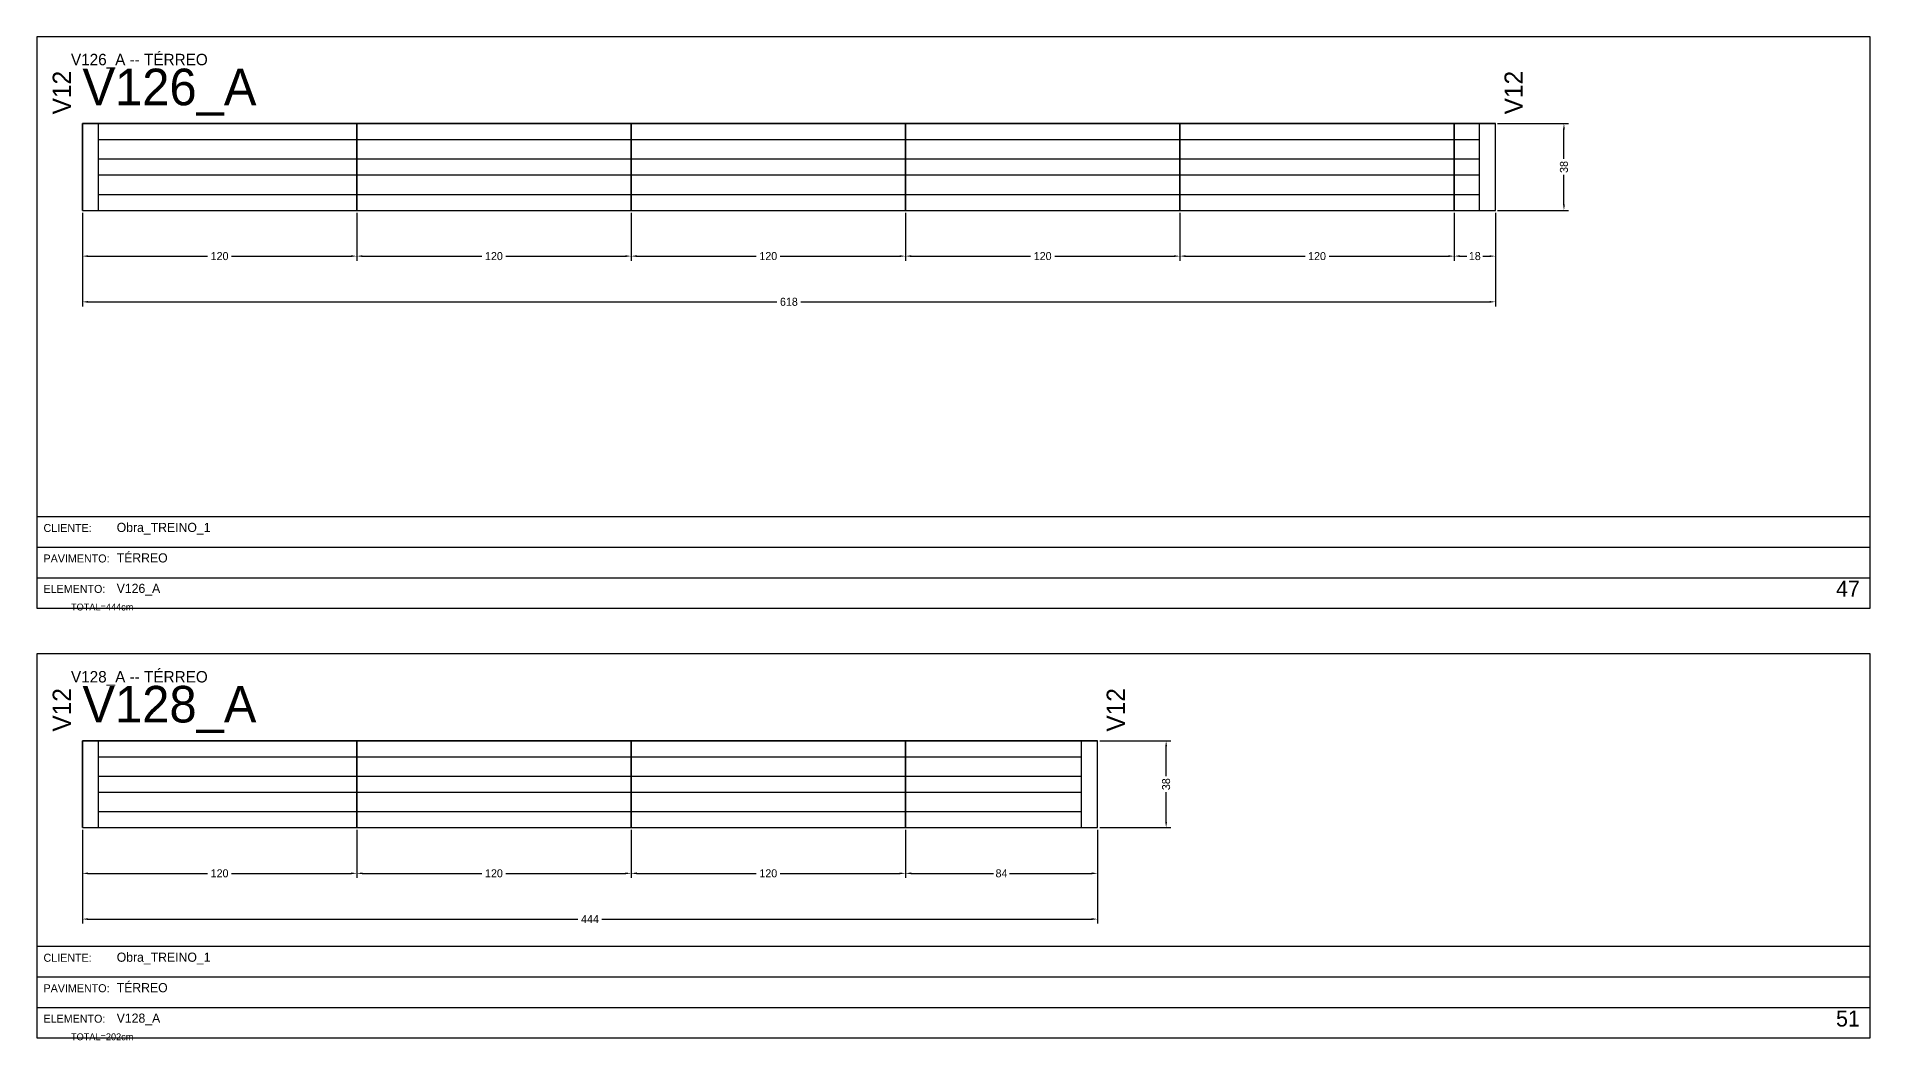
# Model space of a CAD drawing. Header units: metres. Extents: x 0 to 3268, y -4496 to 124.
# Drawn here: x 1644 to 2446, y -3611 to -3172 of the extents above; entities that cross this region are included whole.
import ezdxf

# ---------------------------------------------------------------- set-up
doc = ezdxf.new("R2010")
doc.units = ezdxf.units.M
for name, color, linetype in [('5', 5, 'Continuous'), ('BORDA_CELULA', 9, 'Continuous'), ('CARIMBO', 9, 'Continuous'), ('COTA', 241, 'Continuous'), ('NOMENCLATURA', 7, 'Continuous'), ('Painéis', 200, 'Continuous'), ('SARR_2.2x7', 40, 'Continuous')]:
    doc.layers.add(name, color=color, linetype=linetype)
doc.dimstyles.new('COTA', dxfattribs={"dimtxt": 3.5, "dimasz": 2.5, "dimexe": 2, "dimexo": 1, "dimgap": 0.9, "dimtad": 1, "dimdec": 0, "dimrnd": 1, "dimcen": 2.5, "dimclrd": 4, "dimclre": 4, "dimclrt": 4, "dimazin": 3, "dimtfac": 1, "dimtmove": 0, "dimatfit": 3})

# ---------------------------------------------------------------- blocks, each defined once
blk = doc.blocks.new('_CLOSEDFILLED')
at = {"color": 0, "linetype": 'BYBLOCK'}
blk.add_solid([(-1, 0.16), (0, 0), (-1, -0.16)], dxfattribs=at)
blk = doc.blocks.new('*D435')
at = {"color": 4}
for p, q in [((1664, -3249), (1664, -3270)), ((1784, -3249), (1784, -3270)), ((1666.5, -3268), (1718.75, -3268)), ((1729.25, -3268), (1781.5, -3268))]:
    blk.add_line(p, q, dxfattribs=at)
at = {"layer": 'Defpoints'}
for p in [(1664, -3248), (1784, -3248), (1664, -3268)]:
    blk.add_point(p, dxfattribs=at)
at = {"layer": 'COTA', "color": 4, "xscale": 2.5, "yscale": 2.5, "rotation": 180}
blk.add_blockref('_CLOSEDFILLED', (1664, -3268), dxfattribs=at)
at = {"layer": 'COTA', "color": 4, "xscale": 2.5, "yscale": 2.5}
blk.add_blockref('_CLOSEDFILLED', (1784, -3268), dxfattribs=at)
at = {"layer": 'COTA', "color": 4, "insert": (1724, -3268), "char_height": 3.5, "attachment_point": 5}
blk.add_mtext('120', dxfattribs=at)
blk = doc.blocks.new('*D436')
at = {"color": 4}
for p, q in [((1784, -3249), (1784, -3270)), ((1904, -3249), (1904, -3270)), ((1786.5, -3268), (1838.75, -3268)), ((1849.25, -3268), (1901.5, -3268))]:
    blk.add_line(p, q, dxfattribs=at)
at = {"layer": 'Defpoints'}
for p in [(1784, -3248), (1904, -3248), (1784, -3268)]:
    blk.add_point(p, dxfattribs=at)
at = {"layer": 'COTA', "color": 4, "xscale": 2.5, "yscale": 2.5, "rotation": 180}
blk.add_blockref('_CLOSEDFILLED', (1784, -3268), dxfattribs=at)
at = {"layer": 'COTA', "color": 4, "xscale": 2.5, "yscale": 2.5}
blk.add_blockref('_CLOSEDFILLED', (1904, -3268), dxfattribs=at)
at = {"layer": 'COTA', "color": 4, "insert": (1844, -3268), "char_height": 3.5, "attachment_point": 5}
blk.add_mtext('120', dxfattribs=at)
blk = doc.blocks.new('*D437')
at = {"color": 4}
for p, q in [((1904, -3249), (1904, -3270)), ((2024, -3249), (2024, -3270)), ((1906.5, -3268), (1958.75, -3268)), ((1969.25, -3268), (2021.5, -3268))]:
    blk.add_line(p, q, dxfattribs=at)
at = {"layer": 'Defpoints'}
for p in [(1904, -3248), (2024, -3248), (1904, -3268)]:
    blk.add_point(p, dxfattribs=at)
at = {"layer": 'COTA', "color": 4, "xscale": 2.5, "yscale": 2.5, "rotation": 180}
blk.add_blockref('_CLOSEDFILLED', (1904, -3268), dxfattribs=at)
at = {"layer": 'COTA', "color": 4, "xscale": 2.5, "yscale": 2.5}
blk.add_blockref('_CLOSEDFILLED', (2024, -3268), dxfattribs=at)
at = {"layer": 'COTA', "color": 4, "insert": (1964, -3268), "char_height": 3.5, "attachment_point": 5}
blk.add_mtext('120', dxfattribs=at)
blk = doc.blocks.new('*D438')
at = {"color": 4}
for p, q in [((2024, -3249), (2024, -3270)), ((2144, -3249), (2144, -3270)), ((2026.5, -3268), (2078.75, -3268)), ((2089.25, -3268), (2141.5, -3268))]:
    blk.add_line(p, q, dxfattribs=at)
at = {"layer": 'Defpoints'}
for p in [(2024, -3248), (2144, -3248), (2024, -3268)]:
    blk.add_point(p, dxfattribs=at)
at = {"layer": 'COTA', "color": 4, "xscale": 2.5, "yscale": 2.5, "rotation": 180}
blk.add_blockref('_CLOSEDFILLED', (2024, -3268), dxfattribs=at)
at = {"layer": 'COTA', "color": 4, "xscale": 2.5, "yscale": 2.5}
blk.add_blockref('_CLOSEDFILLED', (2144, -3268), dxfattribs=at)
at = {"layer": 'COTA', "color": 4, "insert": (2084, -3268), "char_height": 3.5, "attachment_point": 5}
blk.add_mtext('120', dxfattribs=at)
blk = doc.blocks.new('*D439')
at = {"color": 4}
for p, q in [((2144, -3249), (2144, -3270)), ((2264, -3249), (2264, -3270)), ((2146.5, -3268), (2198.75, -3268)), ((2209.25, -3268), (2261.5, -3268))]:
    blk.add_line(p, q, dxfattribs=at)
at = {"layer": 'Defpoints'}
for p in [(2144, -3248), (2264, -3248), (2144, -3268)]:
    blk.add_point(p, dxfattribs=at)
at = {"layer": 'COTA', "color": 4, "xscale": 2.5, "yscale": 2.5, "rotation": 180}
blk.add_blockref('_CLOSEDFILLED', (2144, -3268), dxfattribs=at)
at = {"layer": 'COTA', "color": 4, "xscale": 2.5, "yscale": 2.5}
blk.add_blockref('_CLOSEDFILLED', (2264, -3268), dxfattribs=at)
at = {"layer": 'COTA', "color": 4, "insert": (2204, -3268), "char_height": 3.5, "attachment_point": 5}
blk.add_mtext('120', dxfattribs=at)
blk = doc.blocks.new('*D440')
at = {"color": 4}
for p, q in [((2264, -3249), (2264, -3270)), ((2282, -3249), (2282, -3270)), ((2266.5, -3268), (2269.5, -3268)), ((2276.5, -3268), (2279.5, -3268))]:
    blk.add_line(p, q, dxfattribs=at)
at = {"layer": 'Defpoints'}
for p in [(2264, -3248), (2282, -3248), (2264, -3268)]:
    blk.add_point(p, dxfattribs=at)
at = {"layer": 'COTA', "color": 4, "xscale": 2.5, "yscale": 2.5, "rotation": 180}
blk.add_blockref('_CLOSEDFILLED', (2264, -3268), dxfattribs=at)
at = {"layer": 'COTA', "color": 4, "xscale": 2.5, "yscale": 2.5}
blk.add_blockref('_CLOSEDFILLED', (2282, -3268), dxfattribs=at)
at = {"layer": 'COTA', "color": 4, "insert": (2273, -3268), "char_height": 3.5, "attachment_point": 5}
blk.add_mtext('18', dxfattribs=at)
blk = doc.blocks.new('*D441')
at = {"color": 4}
for p, q in [((1664, -3249), (1664, -3290)), ((2282, -3249), (2282, -3290)), ((1666.5, -3288), (1967.75, -3288)), ((1978.25, -3288), (2279.5, -3288))]:
    blk.add_line(p, q, dxfattribs=at)
at = {"layer": 'Defpoints'}
for p in [(1664, -3248), (2282, -3248), (1664, -3288)]:
    blk.add_point(p, dxfattribs=at)
at = {"layer": 'COTA', "color": 4, "xscale": 2.5, "yscale": 2.5, "rotation": 180}
blk.add_blockref('_CLOSEDFILLED', (1664, -3288), dxfattribs=at)
at = {"layer": 'COTA', "color": 4, "xscale": 2.5, "yscale": 2.5}
blk.add_blockref('_CLOSEDFILLED', (2282, -3288), dxfattribs=at)
at = {"layer": 'COTA', "color": 4, "insert": (1973, -3288), "char_height": 3.5, "attachment_point": 5}
blk.add_mtext('618', dxfattribs=at)
blk = doc.blocks.new('*D442')
at = {"color": 4}
for p, q in [((2283, -3210), (2314, -3210)), ((2312, -3225.5), (2312, -3212.5)), ((2312, -3245.5), (2312, -3232.5)), ((2283, -3248), (2314, -3248))]:
    blk.add_line(p, q, dxfattribs=at)
at = {"layer": 'Defpoints'}
for p in [(2282, -3210), (2282, -3248), (2312, -3248)]:
    blk.add_point(p, dxfattribs=at)
at = {"layer": 'COTA', "color": 4, "xscale": 2.5, "yscale": 2.5}
for p, rotation in [((2312, -3210), 90), ((2312, -3248), 270)]:
    blk.add_blockref('_CLOSEDFILLED', p, dxfattribs=dict(at, rotation=rotation))
at = {"layer": 'COTA', "color": 4, "insert": (2312, -3229), "char_height": 3.5, "attachment_point": 5, "rotation": 90}
blk.add_mtext('38', dxfattribs=at)
blk = doc.blocks.new('*D443')
at = {"color": 4}
for p, q in [((2283, -3210), (2314, -3210)), ((2312, -3225.5), (2312, -3212.5)), ((2312, -3245.5), (2312, -3232.5)), ((2283, -3248), (2314, -3248))]:
    blk.add_line(p, q, dxfattribs=at)
at = {"layer": 'Defpoints'}
for p in [(2282, -3210), (2282, -3248), (2312, -3248)]:
    blk.add_point(p, dxfattribs=at)
at = {"layer": 'COTA', "color": 4, "xscale": 2.5, "yscale": 2.5}
for p, rotation in [((2312, -3210), 90), ((2312, -3248), 270)]:
    blk.add_blockref('_CLOSEDFILLED', p, dxfattribs=dict(at, rotation=rotation))
at = {"layer": 'COTA', "color": 4, "insert": (2312, -3229), "char_height": 3.5, "attachment_point": 5, "rotation": 90}
blk.add_mtext('38', dxfattribs=at)
blk = doc.blocks.new('*D444')
at = {"color": 4}
for p, q in [((2283, -3210), (2314, -3210)), ((2312, -3225.5), (2312, -3212.5)), ((2312, -3245.5), (2312, -3232.5)), ((2283, -3248), (2314, -3248))]:
    blk.add_line(p, q, dxfattribs=at)
at = {"layer": 'Defpoints'}
for p in [(2282, -3210), (2282, -3248), (2312, -3248)]:
    blk.add_point(p, dxfattribs=at)
at = {"layer": 'COTA', "color": 4, "xscale": 2.5, "yscale": 2.5}
for p, rotation in [((2312, -3210), 90), ((2312, -3248), 270)]:
    blk.add_blockref('_CLOSEDFILLED', p, dxfattribs=dict(at, rotation=rotation))
at = {"layer": 'COTA', "color": 4, "insert": (2312, -3229), "char_height": 3.5, "attachment_point": 5, "rotation": 90}
blk.add_mtext('38', dxfattribs=at)
blk = doc.blocks.new('*D445')
at = {"color": 4}
for p, q in [((2283, -3210), (2314, -3210)), ((2312, -3225.5), (2312, -3212.5)), ((2312, -3245.5), (2312, -3232.5)), ((2283, -3248), (2314, -3248))]:
    blk.add_line(p, q, dxfattribs=at)
at = {"layer": 'Defpoints'}
for p in [(2282, -3210), (2282, -3248), (2312, -3248)]:
    blk.add_point(p, dxfattribs=at)
at = {"layer": 'COTA', "color": 4, "xscale": 2.5, "yscale": 2.5}
for p, rotation in [((2312, -3210), 90), ((2312, -3248), 270)]:
    blk.add_blockref('_CLOSEDFILLED', p, dxfattribs=dict(at, rotation=rotation))
at = {"layer": 'COTA', "color": 4, "insert": (2312, -3229), "char_height": 3.5, "attachment_point": 5, "rotation": 90}
blk.add_mtext('38', dxfattribs=at)
blk = doc.blocks.new('*D446')
at = {"color": 4}
for p, q in [((2283, -3210), (2314, -3210)), ((2312, -3225.5), (2312, -3212.5)), ((2312, -3245.5), (2312, -3232.5)), ((2283, -3248), (2314, -3248))]:
    blk.add_line(p, q, dxfattribs=at)
at = {"layer": 'Defpoints'}
for p in [(2282, -3210), (2282, -3248), (2312, -3248)]:
    blk.add_point(p, dxfattribs=at)
at = {"layer": 'COTA', "color": 4, "xscale": 2.5, "yscale": 2.5}
for p, rotation in [((2312, -3210), 90), ((2312, -3248), 270)]:
    blk.add_blockref('_CLOSEDFILLED', p, dxfattribs=dict(at, rotation=rotation))
at = {"layer": 'COTA', "color": 4, "insert": (2312, -3229), "char_height": 3.5, "attachment_point": 5, "rotation": 90}
blk.add_mtext('38', dxfattribs=at)
blk = doc.blocks.new('*D447')
at = {"color": 4}
for p, q in [((2283, -3210), (2314, -3210)), ((2312, -3225.5), (2312, -3212.5)), ((2312, -3245.5), (2312, -3232.5)), ((2283, -3248), (2314, -3248))]:
    blk.add_line(p, q, dxfattribs=at)
at = {"layer": 'Defpoints'}
for p in [(2282, -3210), (2282, -3248), (2312, -3248)]:
    blk.add_point(p, dxfattribs=at)
at = {"layer": 'COTA', "color": 4, "xscale": 2.5, "yscale": 2.5}
for p, rotation in [((2312, -3210), 90), ((2312, -3248), 270)]:
    blk.add_blockref('_CLOSEDFILLED', p, dxfattribs=dict(at, rotation=rotation))
at = {"layer": 'COTA', "color": 4, "insert": (2312, -3229), "char_height": 3.5, "attachment_point": 5, "rotation": 90}
blk.add_mtext('38', dxfattribs=at)
blk = doc.blocks.new('*D479')
at = {"color": 4}
for p, q in [((1664, -3519), (1664, -3540)), ((1784, -3519), (1784, -3540)), ((1666.5, -3538), (1718.75, -3538)), ((1729.25, -3538), (1781.5, -3538))]:
    blk.add_line(p, q, dxfattribs=at)
at = {"layer": 'Defpoints'}
for p in [(1664, -3518), (1784, -3518), (1664, -3538)]:
    blk.add_point(p, dxfattribs=at)
at = {"layer": 'COTA', "color": 4, "xscale": 2.5, "yscale": 2.5, "rotation": 180}
blk.add_blockref('_CLOSEDFILLED', (1664, -3538), dxfattribs=at)
at = {"layer": 'COTA', "color": 4, "xscale": 2.5, "yscale": 2.5}
blk.add_blockref('_CLOSEDFILLED', (1784, -3538), dxfattribs=at)
at = {"layer": 'COTA', "color": 4, "insert": (1724, -3538), "char_height": 3.5, "attachment_point": 5}
blk.add_mtext('120', dxfattribs=at)
blk = doc.blocks.new('*D480')
at = {"color": 4}
for p, q in [((1784, -3519), (1784, -3540)), ((1904, -3519), (1904, -3540)), ((1786.5, -3538), (1838.75, -3538)), ((1849.25, -3538), (1901.5, -3538))]:
    blk.add_line(p, q, dxfattribs=at)
at = {"layer": 'Defpoints'}
for p in [(1784, -3518), (1904, -3518), (1784, -3538)]:
    blk.add_point(p, dxfattribs=at)
at = {"layer": 'COTA', "color": 4, "xscale": 2.5, "yscale": 2.5, "rotation": 180}
blk.add_blockref('_CLOSEDFILLED', (1784, -3538), dxfattribs=at)
at = {"layer": 'COTA', "color": 4, "xscale": 2.5, "yscale": 2.5}
blk.add_blockref('_CLOSEDFILLED', (1904, -3538), dxfattribs=at)
at = {"layer": 'COTA', "color": 4, "insert": (1844, -3538), "char_height": 3.5, "attachment_point": 5}
blk.add_mtext('120', dxfattribs=at)
blk = doc.blocks.new('*D481')
at = {"color": 4}
for p, q in [((1904, -3519), (1904, -3540)), ((2024, -3519), (2024, -3540)), ((1906.5, -3538), (1958.75, -3538)), ((1969.25, -3538), (2021.5, -3538))]:
    blk.add_line(p, q, dxfattribs=at)
at = {"layer": 'Defpoints'}
for p in [(1904, -3518), (2024, -3518), (1904, -3538)]:
    blk.add_point(p, dxfattribs=at)
at = {"layer": 'COTA', "color": 4, "xscale": 2.5, "yscale": 2.5, "rotation": 180}
blk.add_blockref('_CLOSEDFILLED', (1904, -3538), dxfattribs=at)
at = {"layer": 'COTA', "color": 4, "xscale": 2.5, "yscale": 2.5}
blk.add_blockref('_CLOSEDFILLED', (2024, -3538), dxfattribs=at)
at = {"layer": 'COTA', "color": 4, "insert": (1964, -3538), "char_height": 3.5, "attachment_point": 5}
blk.add_mtext('120', dxfattribs=at)
blk = doc.blocks.new('*D482')
at = {"color": 4}
for p, q in [((2024, -3519), (2024, -3540)), ((2108, -3519), (2108, -3540)), ((2026.5, -3538), (2062.5, -3538)), ((2069.5, -3538), (2105.5, -3538))]:
    blk.add_line(p, q, dxfattribs=at)
at = {"layer": 'Defpoints'}
for p in [(2024, -3518), (2108, -3518), (2024, -3538)]:
    blk.add_point(p, dxfattribs=at)
at = {"layer": 'COTA', "color": 4, "xscale": 2.5, "yscale": 2.5, "rotation": 180}
blk.add_blockref('_CLOSEDFILLED', (2024, -3538), dxfattribs=at)
at = {"layer": 'COTA', "color": 4, "xscale": 2.5, "yscale": 2.5}
blk.add_blockref('_CLOSEDFILLED', (2108, -3538), dxfattribs=at)
at = {"layer": 'COTA', "color": 4, "insert": (2066, -3538), "char_height": 3.5, "attachment_point": 5}
blk.add_mtext('84', dxfattribs=at)
blk = doc.blocks.new('*D483')
at = {"color": 4}
for p, q in [((1664, -3519), (1664, -3560)), ((2108, -3519), (2108, -3560)), ((1666.5, -3558), (1880.75, -3558)), ((1891.25, -3558), (2105.5, -3558))]:
    blk.add_line(p, q, dxfattribs=at)
at = {"layer": 'Defpoints'}
for p in [(1664, -3518), (2108, -3518), (1664, -3558)]:
    blk.add_point(p, dxfattribs=at)
at = {"layer": 'COTA', "color": 4, "xscale": 2.5, "yscale": 2.5, "rotation": 180}
blk.add_blockref('_CLOSEDFILLED', (1664, -3558), dxfattribs=at)
at = {"layer": 'COTA', "color": 4, "xscale": 2.5, "yscale": 2.5}
blk.add_blockref('_CLOSEDFILLED', (2108, -3558), dxfattribs=at)
at = {"layer": 'COTA', "color": 4, "insert": (1886, -3558), "char_height": 3.5, "attachment_point": 5}
blk.add_mtext('444', dxfattribs=at)
blk = doc.blocks.new('*D484')
at = {"color": 4}
for p, q in [((2109, -3480), (2140, -3480)), ((2138, -3495.5), (2138, -3482.5)), ((2138, -3515.5), (2138, -3502.5)), ((2109, -3518), (2140, -3518))]:
    blk.add_line(p, q, dxfattribs=at)
at = {"layer": 'Defpoints'}
for p in [(2108, -3480), (2108, -3518), (2138, -3518)]:
    blk.add_point(p, dxfattribs=at)
at = {"layer": 'COTA', "color": 4, "xscale": 2.5, "yscale": 2.5}
for p, rotation in [((2138, -3480), 90), ((2138, -3518), 270)]:
    blk.add_blockref('_CLOSEDFILLED', p, dxfattribs=dict(at, rotation=rotation))
at = {"layer": 'COTA', "color": 4, "insert": (2138, -3499), "char_height": 3.5, "attachment_point": 5, "rotation": 90}
blk.add_mtext('38', dxfattribs=at)
blk = doc.blocks.new('*D485')
at = {"color": 4}
for p, q in [((2109, -3480), (2140, -3480)), ((2138, -3495.5), (2138, -3482.5)), ((2138, -3515.5), (2138, -3502.5)), ((2109, -3518), (2140, -3518))]:
    blk.add_line(p, q, dxfattribs=at)
at = {"layer": 'Defpoints'}
for p in [(2108, -3480), (2108, -3518), (2138, -3518)]:
    blk.add_point(p, dxfattribs=at)
at = {"layer": 'COTA', "color": 4, "xscale": 2.5, "yscale": 2.5}
for p, rotation in [((2138, -3480), 90), ((2138, -3518), 270)]:
    blk.add_blockref('_CLOSEDFILLED', p, dxfattribs=dict(at, rotation=rotation))
at = {"layer": 'COTA', "color": 4, "insert": (2138, -3499), "char_height": 3.5, "attachment_point": 5, "rotation": 90}
blk.add_mtext('38', dxfattribs=at)
blk = doc.blocks.new('*D486')
at = {"color": 4}
for p, q in [((2109, -3480), (2140, -3480)), ((2138, -3495.5), (2138, -3482.5)), ((2138, -3515.5), (2138, -3502.5)), ((2109, -3518), (2140, -3518))]:
    blk.add_line(p, q, dxfattribs=at)
at = {"layer": 'Defpoints'}
for p in [(2108, -3480), (2108, -3518), (2138, -3518)]:
    blk.add_point(p, dxfattribs=at)
at = {"layer": 'COTA', "color": 4, "xscale": 2.5, "yscale": 2.5}
for p, rotation in [((2138, -3480), 90), ((2138, -3518), 270)]:
    blk.add_blockref('_CLOSEDFILLED', p, dxfattribs=dict(at, rotation=rotation))
at = {"layer": 'COTA', "color": 4, "insert": (2138, -3499), "char_height": 3.5, "attachment_point": 5, "rotation": 90}
blk.add_mtext('38', dxfattribs=at)
blk = doc.blocks.new('*D487')
at = {"color": 4}
for p, q in [((2109, -3480), (2140, -3480)), ((2138, -3495.5), (2138, -3482.5)), ((2138, -3515.5), (2138, -3502.5)), ((2109, -3518), (2140, -3518))]:
    blk.add_line(p, q, dxfattribs=at)
at = {"layer": 'Defpoints'}
for p in [(2108, -3480), (2108, -3518), (2138, -3518)]:
    blk.add_point(p, dxfattribs=at)
at = {"layer": 'COTA', "color": 4, "xscale": 2.5, "yscale": 2.5}
for p, rotation in [((2138, -3480), 90), ((2138, -3518), 270)]:
    blk.add_blockref('_CLOSEDFILLED', p, dxfattribs=dict(at, rotation=rotation))
at = {"layer": 'COTA', "color": 4, "insert": (2138, -3499), "char_height": 3.5, "attachment_point": 5, "rotation": 90}
blk.add_mtext('38', dxfattribs=at)

msp = doc.modelspace()

# ---------------------------------------------------------------- linework, layer by layer
at = {"layer": 'BORDA_CELULA'}
for points in [[(1644, -3422), (2446, -3422), (2446, -3172), (1644, -3172)], [(1644, -3422), (2446, -3422), (2446, -3382), (1644, -3382)], [(1644, -3610), (2446, -3610), (2446, -3442), (1644, -3442)], [(1644, -3610), (2446, -3610), (2446, -3570), (1644, -3570)]]:
    msp.add_lwpolyline(points, close=True, dxfattribs=at)
at = {"layer": 'CARIMBO'}
for p, q in [((1644, -3395.33), (2446, -3395.33)), ((1644, -3408.67), (2446, -3408.67)), ((1644, -3422), (2446, -3422)), ((1644, -3583.33), (2446, -3583.33)), ((1644, -3596.67), (2446, -3596.67)), ((1644, -3610), (2446, -3610))]:
    msp.add_line(p, q, dxfattribs=at)
at = {"layer": 'Painéis'}
for points in [[(1664, -3248), (1664, -3210)], [(1664, -3210), (1784, -3210)], [(1664, -3248), (1784, -3248), (1784, -3210), (1664, -3210), (1664, -3248)], [(1784, -3248), (1784, -3210)], [(1784, -3210), (1904, -3210)], [(1784, -3248), (1904, -3248), (1904, -3210), (1784, -3210), (1784, -3248)], [(1904, -3248), (1904, -3210)], [(1904, -3210), (2024, -3210)], [(1904, -3248), (2024, -3248), (2024, -3210), (1904, -3210), (1904, -3248)], [(2024, -3248), (2024, -3210)], [(2024, -3210), (2144, -3210)], [(2024, -3248), (2144, -3248), (2144, -3210), (2024, -3210), (2024, -3248)], [(2144, -3248), (2144, -3210)], [(2144, -3210), (2264, -3210)], [(2144, -3248), (2264, -3248), (2264, -3210), (2144, -3210), (2144, -3248)], [(2264, -3248), (2264, -3210)], [(2264, -3210), (2282, -3210)], [(2264, -3248), (2282, -3248), (2282, -3210), (2264, -3210), (2264, -3248)], [(2282, -3248), (2282, -3210)], [(1664, -3248), (1784, -3248)], [(1784, -3248), (1904, -3248)], [(1904, -3248), (2024, -3248)], [(2024, -3248), (2144, -3248)], [(2144, -3248), (2264, -3248)], [(2264, -3248), (2282, -3248)], [(1664, -3518), (1664, -3480)], [(1664, -3480), (1784, -3480)], [(1664, -3518), (1784, -3518), (1784, -3480), (1664, -3480), (1664, -3518)], [(1784, -3518), (1784, -3480)], [(1784, -3480), (1904, -3480)], [(1784, -3518), (1904, -3518), (1904, -3480), (1784, -3480), (1784, -3518)], [(1904, -3518), (1904, -3480)], [(1904, -3480), (2024, -3480)], [(1904, -3518), (2024, -3518), (2024, -3480), (1904, -3480), (1904, -3518)], [(2024, -3518), (2024, -3480)], [(2024, -3480), (2108, -3480)], [(2024, -3518), (2108, -3518), (2108, -3480), (2024, -3480), (2024, -3518)], [(2108, -3518), (2108, -3480)], [(1664, -3518), (1784, -3518)], [(1784, -3518), (1904, -3518)], [(1904, -3518), (2024, -3518)], [(2024, -3518), (2108, -3518)]]:
    msp.add_lwpolyline(points, dxfattribs=at)
at = {"layer": 'SARR_2.2x7'}
for points in [[(1671, -3248), (1671, -3210)], [(2275, -3248), (2275, -3210)], [(1671, -3217), (1784, -3217)], [(1784, -3217), (1904, -3217)], [(1904, -3217), (2024, -3217)], [(2024, -3217), (2144, -3217)], [(2144, -3217), (2264, -3217)], [(2264, -3217), (2275, -3217)], [(1671, -3225.5), (1784, -3225.5)], [(1784, -3225.5), (1904, -3225.5)], [(1904, -3225.5), (2024, -3225.5)], [(2024, -3225.5), (2144, -3225.5)], [(2144, -3225.5), (2264, -3225.5)], [(2264, -3225.5), (2275, -3225.5)], [(1671, -3232.5), (1784, -3232.5)], [(1784, -3232.5), (1904, -3232.5)], [(1904, -3232.5), (2024, -3232.5)], [(2024, -3232.5), (2144, -3232.5)], [(2144, -3232.5), (2264, -3232.5)], [(2264, -3232.5), (2275, -3232.5)], [(1671, -3241), (1784, -3241)], [(1784, -3241), (1904, -3241)], [(1904, -3241), (2024, -3241)], [(2024, -3241), (2144, -3241)], [(2144, -3241), (2264, -3241)], [(2264, -3241), (2275, -3241)], [(1671, -3518), (1671, -3480)], [(2101, -3518), (2101, -3480)], [(1671, -3487), (1784, -3487)], [(1784, -3487), (1904, -3487)], [(1904, -3487), (2024, -3487)], [(2024, -3487), (2101, -3487)], [(1671, -3495.5), (1784, -3495.5)], [(1784, -3495.5), (1904, -3495.5)], [(1904, -3495.5), (2024, -3495.5)], [(2024, -3495.5), (2101, -3495.5)], [(1671, -3502.5), (1784, -3502.5)], [(1784, -3502.5), (1904, -3502.5)], [(1904, -3502.5), (2024, -3502.5)], [(2024, -3502.5), (2101, -3502.5)], [(1671, -3511), (1784, -3511)], [(1784, -3511), (1904, -3511)], [(1904, -3511), (2024, -3511)], [(2024, -3511), (2101, -3511)]]:
    msp.add_lwpolyline(points, dxfattribs=at)

# ---------------------------------------------------------------- texts
at = {"layer": '5'}
for p in [(1659, -3206), (2294, -3206), (1659, -3476), (2120, -3476)]:
    msp.add_text('V12', height=8, rotation=90, dxfattribs=at).set_placement(p)
at = {"layer": 'CARIMBO', "color": 9}
for s, p in [('CLIENTE:', (1647, -3388.67)), ('PAVIMENTO:', (1647, -3402)), ('ELEMENTO:', (1647, -3415.33)), ('CLIENTE:', (1647, -3576.67)), ('PAVIMENTO:', (1647, -3590)), ('ELEMENTO:', (1647, -3603.33))]:
    msp.add_text(s, height=3.5, dxfattribs=at).set_placement(p)
at = {"layer": 'CARIMBO', "color": 2}
for s, p in [('Obra_TREINO_1', (1679, -3388.67)), ('TÉRREO', (1679, -3402)), ('V126_A', (1679, -3415.33)), ('Obra_TREINO_1', (1679, -3576.67)), ('TÉRREO', (1679, -3590)), ('V128_A', (1679, -3603.33))]:
    msp.add_text(s, height=4, dxfattribs=at).set_placement(p)
at = {"layer": 'CARIMBO', "color": 3}
for s, p in [('47', (2431, -3417)), ('51', (2431, -3605))]:
    msp.add_text(s, height=7, dxfattribs=at).set_placement(p)
at = {"layer": 'COTA'}
for s, p in [('TOTAL=444cm', (1659, -3423)), ('TOTAL=202cm', (1659, -3611))]:
    msp.add_text(s, height=3, dxfattribs=at).set_placement(p)
at = {"layer": 'NOMENCLATURA'}
for s, height, p in [('V126_A -- TÉRREO', 5, (1659, -3184.5)), ('V126_A', 16, (1664, -3202)), ('V128_A -- TÉRREO', 5, (1659, -3454.5)), ('V128_A', 16, (1664, -3472))]:
    msp.add_text(s, height=height, dxfattribs=at).set_placement(p)

# ---------------------------------------------------------------- dimensions: what is measured, and where the dimension line sits
at = {"layer": 'COTA'}
for base, p1, p2, picture, middle in [((2312, -3248), (2282, -3248), (2282, -3210), '*D442', (2312, -3229)), ((2312, -3248), (2282, -3248), (2282, -3210), '*D443', (2312, -3229)), ((2312, -3248), (2282, -3248), (2282, -3210), '*D444', (2312, -3229)), ((2312, -3248), (2282, -3248), (2282, -3210), '*D445', (2312, -3229)), ((2312, -3248), (2282, -3248), (2282, -3210), '*D446', (2312, -3229)), ((2312, -3248), (2282, -3248), (2282, -3210), '*D447', (2312, -3229)), ((2138, -3518), (2108, -3518), (2108, -3480), '*D484', (2138, -3499)), ((2138, -3518), (2108, -3518), (2108, -3480), '*D485', (2138, -3499)), ((2138, -3518), (2108, -3518), (2108, -3480), '*D486', (2138, -3499)), ((2138, -3518), (2108, -3518), (2108, -3480), '*D487', (2138, -3499))]:
    dim = msp.add_linear_dim(base=base, p1=p1, p2=p2, angle=90, dimstyle='COTA', dxfattribs=at)
    dim.commit()
    dim.dimension.update_dxf_attribs({"geometry": picture, "text_midpoint": middle})
for base, p1, p2, picture, middle in [((1664, -3268), (1664, -3248), (1784, -3248), '*D435', (1724, -3268)), ((1664, -3288), (1664, -3248), (2282, -3248), '*D441', (1973, -3288)), ((1784, -3268), (1784, -3248), (1904, -3248), '*D436', (1844, -3268)), ((1904, -3268), (1904, -3248), (2024, -3248), '*D437', (1964, -3268)), ((2024, -3268), (2024, -3248), (2144, -3248), '*D438', (2084, -3268)), ((2144, -3268), (2144, -3248), (2264, -3248), '*D439', (2204, -3268)), ((2264, -3268), (2264, -3248), (2282, -3248), '*D440', (2273, -3268)), ((1664, -3538), (1664, -3518), (1784, -3518), '*D479', (1724, -3538)), ((1664, -3558), (1664, -3518), (2108, -3518), '*D483', (1886, -3558)), ((1784, -3538), (1784, -3518), (1904, -3518), '*D480', (1844, -3538)), ((1904, -3538), (1904, -3518), (2024, -3518), '*D481', (1964, -3538)), ((2024, -3538), (2024, -3518), (2108, -3518), '*D482', (2066, -3538))]:
    dim = msp.add_linear_dim(base=base, p1=p1, p2=p2, dimstyle='COTA', dxfattribs=at)
    dim.commit()
    dim.dimension.update_dxf_attribs({"geometry": picture, "text_midpoint": middle})

doc.saveas('drawing.dxf')
